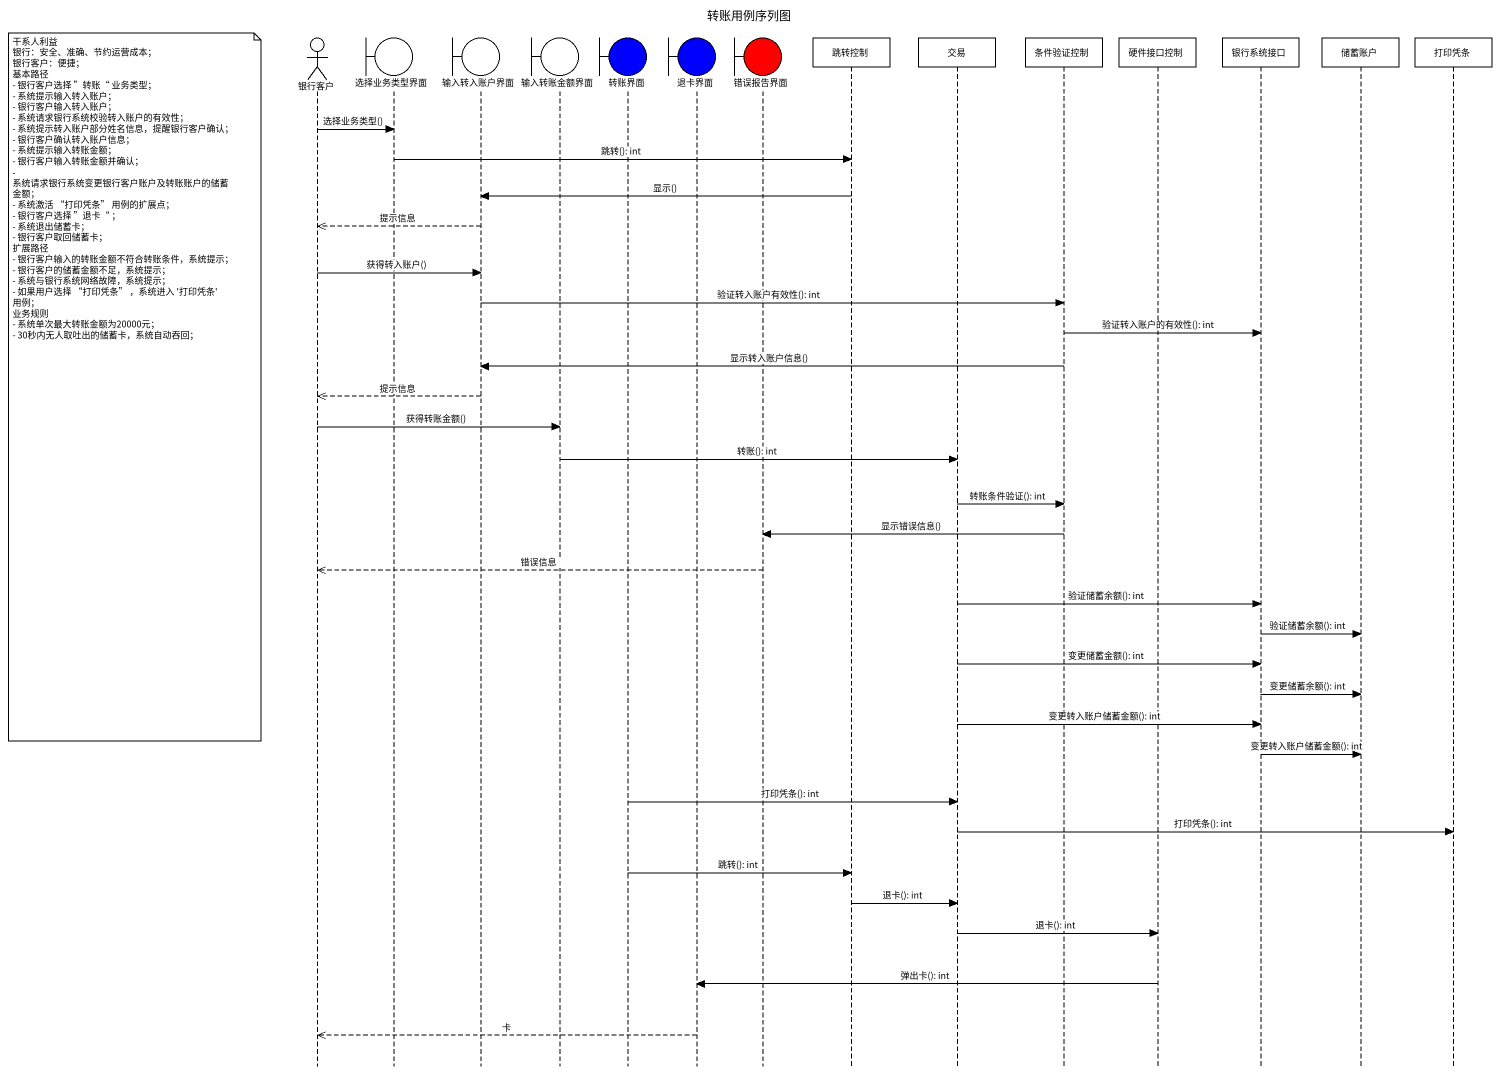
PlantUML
@startuml
title 转账用例序列图
hide footbox
actor 银行客户
boundary 选择业务类型界面
boundary 输入转入账户界面
boundary 输入转账金额界面
boundary 转账界面 #0000FF
boundary 退卡界面 #0000FF
boundary 错误报告界面 #FF0000
participant 跳转控制
participant 交易
participant 条件验证控制
participant 硬件接口控制
participant 银行系统接口
participant 储蓄账户
participant 打印凭条

银行客户 -> 选择业务类型界面 : 选择业务类型()
选择业务类型界面 -> 跳转控制 : 跳转(): int
跳转控制 -> 输入转入账户界面 : 显示()
输入转入账户界面 -->> 银行客户 : 提示信息
银行客户 -> 输入转入账户界面 : 获得转入账户()
输入转入账户界面 -> 条件验证控制 : 验证转入账户有效性(): int
条件验证控制 -> 银行系统接口 : 验证转入账户的有效性(): int
条件验证控制 -> 输入转入账户界面 : 显示转入账户信息()
note left of 银行客户
  干系人利益
  银行：安全、准确、节约运营成本；
  银行客户：便捷；
  基本路径
  - 银行客户选择 ”转账“ 业务类型；
  - 系统提示输入转入账户；
  - 银行客户输入转入账户；
  - 系统请求银行系统校验转入账户的有效性；
  - 系统提示转入账户部分姓名信息，提醒银行客户确认；
  - 银行客户确认转入账户信息；
  - 系统提示输入转账金额；
  - 银行客户输入转账金额并确认；
  - 系统请求银行系统变更银行客户账户及转账账户的储蓄金额；
  - 系统激活 “打印凭条” 用例的扩展点；
  - 银行客户选择 ”退卡“ ；
  - 系统退出储蓄卡；
  - 银行客户取回储蓄卡；
  扩展路径
  - 银行客户输入的转账金额不符合转账条件，系统提示；
  - 银行客户的储蓄金额不足，系统提示；
  - 系统与银行系统网络故障，系统提示；
  - 如果用户选择 “打印凭条” ，系统进入 '打印凭条' 用例；
  业务规则
  - 系统单次最大转账金额为20000元；
  - 30秒内无人取吐出的储蓄卡，系统自动吞回；
end note
输入转入账户界面 -->> 银行客户 : 提示信息
银行客户 -> 输入转账金额界面 : 获得转账金额()
输入转账金额界面 -> 交易 : 转账(): int
交易 -> 条件验证控制 : 转账条件验证(): int
条件验证控制 -> 错误报告界面 : 显示错误信息()
错误报告界面 -->> 银行客户 : 错误信息
交易 -> 银行系统接口 : 验证储蓄余额(): int
银行系统接口 -> 储蓄账户 : 验证储蓄余额(): int
交易 -> 银行系统接口 : 变更储蓄金额(): int
银行系统接口 -> 储蓄账户 : 变更储蓄余额(): int
交易 -> 银行系统接口 : 变更转入账户储蓄金额(): int
银行系统接口 -> 储蓄账户 : 变更转入账户储蓄金额(): int
转账界面 -> 交易 : 打印凭条(): int
交易 -> 打印凭条 : 打印凭条(): int
转账界面 -> 跳转控制 : 跳转(): int
跳转控制 -> 交易 : 退卡(): int
交易 -> 硬件接口控制 : 退卡(): int
硬件接口控制 -> 退卡界面 : 弹出卡(): int
退卡界面 -->> 银行客户 : 卡
@enduml
